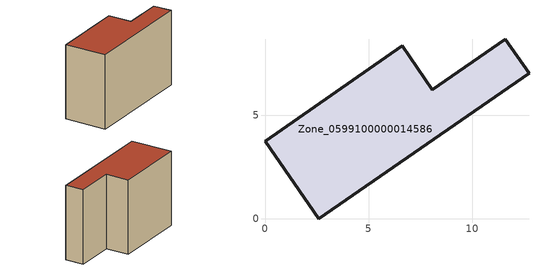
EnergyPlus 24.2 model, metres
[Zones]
Zone_0599100000014586
 floor ground (C_G): 2.59,0 0,3.74 6.61,8.34 8.07,6.23 11.59,8.67 12.73,7.02 z0
 wall outside (C_F): 2.59,0 12.73,7.02 11.59,8.67 8.07,6.23 6.61,8.34 0,3.74 2.59,0 z0:8.03
 roof outside (C_R): 0,3.74 2.59,0 12.73,7.02 11.59,8.67 8.07,6.23 6.61,8.34 z8.03
[BUILDING]
Pand.0599100000014586: North Axis=0; Terrain=City; Loads Convergence Tolerance Value=0.04; Temperature Convergence Tolerance Value=0.4; Solar Distribution=FullExterior; Maximum Number of Warmup Days=25; Minimum Number of Warmup Days=1
[Site:Location]
Rotterdam.The.Hague.AP_ZH_NLD Design_Conditions: Latitude=51.96; Longitude=4.45; Time Zone=1; Elevation=-4.5
[SITE:GROUNDTEMPERATURE:BUILDINGSURFACE]
18, 18, 18, 18, 18, 18, 18, 18, 18, 18, 18, 18
[MATERIAL] Thermal Absorptance=0.9; Solar Absorptance=0.7; Visible Absorptance=0.7
Name | Roughness | Thickness | Conductivity | Density | Specific Heat
G.TI.1946 | MediumSmooth | 0.15 | 1 | 540 | 1210
F.TI.1946 | Rough | 0.3 | 0.857143 | 1920 | 840
R.TI.1946 | MediumRough | 0.2 | 0.1 | 1500 | 1000
[CONSTRUCTION]
C_G: G.TI.1946
C_F: F.TI.1946
C_R: R.TI.1946
[ZONE]
Zone_0599100000014586: Type=1; Multiplier=1; Ceiling Height=Autocalculate; Volume=Autocalculate; Floor Area=autocalculate; Part of Total Floor Area=Yes
[ZONEINFILTRATION:DESIGNFLOWRATE]
Infil_Zone_0599100000014586: Zone or ZoneList or Space or SpaceList=Zone_0599100000014586; Schedule=AlwaysOn; Design Flow Rate Calculation Method=Flow/Area; Flow Rate per Floor Area=0.003; Constant Term Coefficient=1; Temperature Term Coefficient=0; Velocity Term Coefficient=0; Velocity Squared Term Coefficient=0
[HVACTEMPLATE:ZONE:IDEALLOADSAIRSYSTEM]
Zone_0599100000014586: Maximum Heating Supply Air Temperature=50; Minimum Cooling Supply Air Temperature=13; Maximum Heating Supply Air Humidity Ratio=0.0156; Minimum Cooling Supply Air Humidity Ratio=0.0077; Heating Limit=NoLimit; Cooling Limit=NoLimit; Dehumidification Control Type=ConstantSensibleHeatRatio; Cooling Sensible Heat Ratio=0.7; Dehumidification Setpoint=60; Humidification Control Type=None; Humidification Setpoint=30; Outdoor Air Method=None; Outdoor Air Flow Rate per Person=0.00944; Outdoor Air Flow Rate per Zone Floor Area=0; Outdoor Air Flow Rate per Zone=0; Demand Controlled Ventilation Type=None; Outdoor Air Economizer Type=NoEconomizer; Heat Recovery Type=None; Sensible Heat Recovery Effectiveness=0.7; Latent Heat Recovery Effectiveness=0.65
[ZONECONTROL:THERMOSTAT]
ThermostatControl_Zone_0599100000014586: Zone or ZoneList=Zone_0599100000014586; Control Type Schedule=DualSetpointControlType; Control 1=Thermostat_Zone_0599100000014586; Temperature Difference Between Cutout And Setpoint=0
[THERMOSTATSETPOINT:DUALSETPOINT]
Thermostat_Zone_0599100000014586: Heating Setpoint Temperature Schedule=HeatingSetpoint_Zone_0599100000014586; Cooling Setpoint Temperature Schedule=CoolingSetpoint_Zone_0599100000014586
[SCHEDULE:COMPACT]
HeatingSetpoint_Zone_0599100000014586: Through: 12/31, For: AllDays, Until: 24:00, 21
CoolingSetpoint_Zone_0599100000014586: Through: 12/31, For: AllDays, Until: 24:00, 24
DualSetpointControlType: Through: 12/31, For: AllDays, Until: 24:00, 4
AlwaysOn: Through: 12/31, For: AllDays, Until: 24:00, 1
